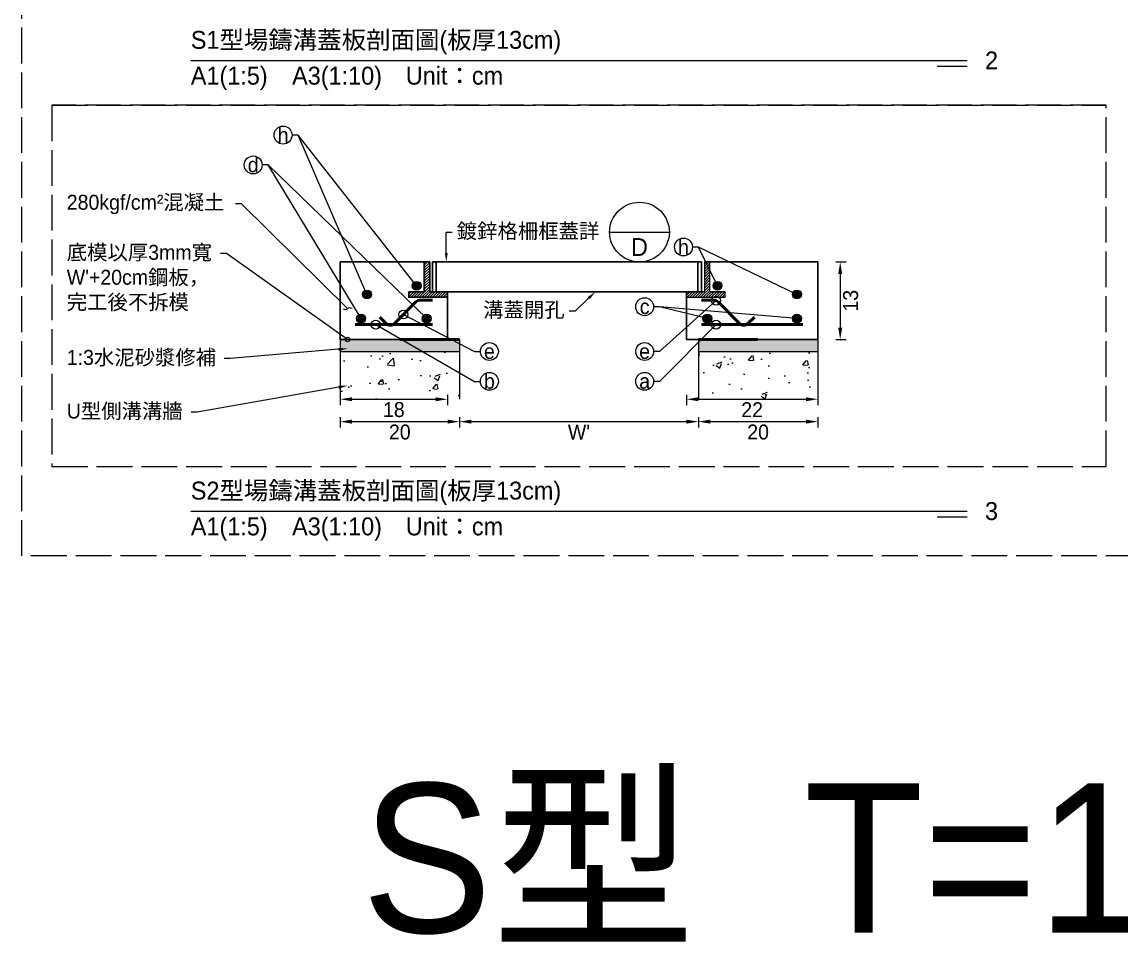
# Model space of a CAD drawing. Extents: x -2931 to 4779, y -2120 to 304.
# Drawn here: x -2000.9 to -1632.8, y -780.5 to -471.6 of the extents above; entities that cross this region are included whole.
import ezdxf
from ezdxf import colors
from ezdxf.entities.mleader import LeaderData, LeaderLine
from ezdxf.math import Vec2, Vec3

# ---------------------------------------------------------------- set-up
doc = ezdxf.new("R2010")
doc.units = 0
doc.header["$MEASUREMENT"] = 0
doc.linetypes.add('ACAD_ISO02W100', pattern=[15, 12, -3])
doc.layers.add('一、4.基本-隱藏', color=9, linetype='ACAD_ISO02W100', lineweight=20, plot=False)
doc.layers.add('三、3.文字-註解文字', color=2, linetype='Continuous')
for name, color, linetype, lineweight in [('二、1.繪圖-既有設施', 8, 'Continuous', 20), ('二、2.繪圖-施作項目', 181, 'Continuous', 30), ('二、5.繪圖-鋼筋', 60, 'Continuous', 50), ('二、6.繪圖-其他施作項目', 35, 'Continuous', 30)]:
    doc.layers.add(name, color=color, linetype=linetype, lineweight=lineweight)
doc.styles.add('次圖名(詳圖)', font='MS PGothic.ttf', dxfattribs={"height": 6})
doc.styles.add('註解文字', font='MS PGothic.ttf', dxfattribs={"height": 5})
doc.styles.add('註解文字(詳圖)', font='MS PGothic.ttf', dxfattribs={"height": 6})
doc.dimstyles.new('註解文字', dxfattribs={"dimtxt": 5, "dimasz": 4, "dimexe": 2, "dimexo": 2.5, "dimgap": 1, "dimtad": 2, "dimzin": 0, "dimdsep": 46, "dimtxsty": '註解文字', "dimcen": 0.1, "dimclrd": 256, "dimclre": 256, "dimclrt": 256, "dimadec": 0, "dimazin": 0, "dimtfac": 1, "dimtofl": 0, "dimtmove": 0, "dimatfit": 3, "dimfxl": 1.5, "dimfxlon": 1, "dimtolj": 1, "dimtzin": 0, "dimlwd": -1, "dimlwe": -1, "dimarcsym": 1})

# ---------------------------------------------------------------- blocks, each defined once
blk = doc.blocks.new('_Integral')
at = {"color": 0, "linetype": 'ByBlock', "lineweight": -2}
for centre, start, end in [((0.44, -0.09), 102, 168), ((-0.44, 0.09), 282, 348)]:
    blk.add_arc(centre, 0.454, start, end, dxfattribs=at)
blk = doc.blocks.new('_Small')
at = {"color": 0, "linetype": 'ByBlock', "lineweight": -2}
blk.add_circle((0, 0), 0.25, dxfattribs=at)
blk = doc.blocks.new('*D205')
at = {"layer": 'Defpoints', "color": 0, "transparency": 16777216}
for p in [(-1894.31, -587.96), (-1854.31, -587.96), (-1854.31, -605.46)]:
    blk.add_point(p, dxfattribs=at)
at = {"layer": '三、3.文字-註解文字', "transparency": 16777216}
for p, q in [((-1894.31, -603.96), (-1894.31, -607.46)), ((-1890.31, -605.46), (-1858.31, -605.46)), ((-1854.31, -603.96), (-1854.31, -607.46))]:
    blk.add_line(p, q, dxfattribs=at)
for points in [[(-1890.31, -604.8), (-1890.31, -606.13), (-1894.31, -605.46)], [(-1858.31, -604.8), (-1858.31, -606.13), (-1854.31, -605.46)]]:
    blk.add_solid(points, dxfattribs=at)
at = {"layer": '三、3.文字-註解文字', "transparency": 16777216, "insert": (-1874.31, -608.96), "char_height": 5, "attachment_point": 5, "style": '註解文字'}
blk.add_mtext('\\A1;20', dxfattribs=at)
blk = doc.blocks.new('*D206')
at = {"layer": 'Defpoints', "color": 0, "transparency": 16777216}
for p in [(-1854.31, -587.96), (-1774.31, -587.96), (-1774.31, -605.46)]:
    blk.add_point(p, dxfattribs=at)
at = {"layer": '三、3.文字-註解文字', "transparency": 16777216}
for p, q in [((-1854.31, -603.96), (-1854.31, -607.46)), ((-1850.31, -605.46), (-1778.31, -605.46)), ((-1774.31, -603.96), (-1774.31, -607.46))]:
    blk.add_line(p, q, dxfattribs=at)
for points in [[(-1850.31, -604.8), (-1850.31, -606.13), (-1854.31, -605.46)], [(-1778.31, -604.8), (-1778.31, -606.13), (-1774.31, -605.46)]]:
    blk.add_solid(points, dxfattribs=at)
at = {"layer": '三、3.文字-註解文字', "transparency": 16777216, "insert": (-1814.31, -608.96), "char_height": 5, "attachment_point": 5, "style": '註解文字'}
blk.add_mtext("\\A1;W'", dxfattribs=at)
blk = doc.blocks.new('*D207')
at = {"layer": 'Defpoints', "color": 0, "transparency": 16777216}
for p in [(-1774.31, -587.96), (-1734.31, -587.96), (-1734.31, -605.46)]:
    blk.add_point(p, dxfattribs=at)
at = {"layer": '三、3.文字-註解文字', "transparency": 16777216}
for p, q in [((-1774.31, -603.96), (-1774.31, -607.46)), ((-1770.31, -605.46), (-1738.31, -605.46)), ((-1734.31, -603.96), (-1734.31, -607.46))]:
    blk.add_line(p, q, dxfattribs=at)
for points in [[(-1770.31, -604.8), (-1770.31, -606.13), (-1774.31, -605.46)], [(-1738.31, -604.8), (-1738.31, -606.13), (-1734.31, -605.46)]]:
    blk.add_solid(points, dxfattribs=at)
at = {"layer": '三、3.文字-註解文字', "transparency": 16777216, "insert": (-1754.31, -608.96), "char_height": 5, "attachment_point": 5, "style": '註解文字'}
blk.add_mtext('\\A1;20', dxfattribs=at)
blk = doc.blocks.new('*D204')
at = {"layer": 'Defpoints', "color": 0, "transparency": 16777216}
for p in [(-1734.31, -551.96), (-1734.31, -577.96), (-1726.81, -577.96)]:
    blk.add_point(p, dxfattribs=at)
at = {"layer": '三、3.文字-註解文字', "transparency": 16777216}
for p, q in [((-1728.31, -551.96), (-1724.81, -551.96)), ((-1726.81, -555.96), (-1726.81, -573.96)), ((-1728.31, -577.96), (-1724.81, -577.96))]:
    blk.add_line(p, q, dxfattribs=at)
for points in [[(-1727.47, -555.96), (-1726.14, -555.96), (-1726.81, -551.96)], [(-1727.47, -573.96), (-1726.14, -573.96), (-1726.81, -577.96)]]:
    blk.add_solid(points, dxfattribs=at)
at = {"layer": '三、3.文字-註解文字', "transparency": 16777216, "insert": (-1723.31, -564.96), "char_height": 5, "attachment_point": 5, "rotation": 90, "style": '註解文字'}
blk.add_mtext('\\A1;13', dxfattribs=at)
blk = doc.blocks.new('*D208')
at = {"layer": 'Defpoints', "color": 0, "transparency": 16777216}
for p in [(-1894.31, -577.96), (-1858.31, -577.96), (-1858.31, -597.96)]:
    blk.add_point(p, dxfattribs=at)
at = {"layer": '三、3.文字-註解文字', "transparency": 16777216}
for p, q in [((-1894.31, -596.46), (-1894.31, -599.96)), ((-1890.31, -597.96), (-1862.31, -597.96)), ((-1858.31, -596.46), (-1858.31, -599.96))]:
    blk.add_line(p, q, dxfattribs=at)
for points in [[(-1890.31, -597.3), (-1890.31, -598.63), (-1894.31, -597.96)], [(-1862.31, -597.3), (-1862.31, -598.63), (-1858.31, -597.96)]]:
    blk.add_solid(points, dxfattribs=at)
at = {"layer": '三、3.文字-註解文字', "transparency": 16777216, "insert": (-1876.31, -601.46), "char_height": 5, "attachment_point": 5, "style": '註解文字'}
blk.add_mtext('\\A1;18', dxfattribs=at)
blk = doc.blocks.new('*D209')
at = {"layer": 'Defpoints', "color": 0, "transparency": 16777216}
for p in [(-1778.31, -577.96), (-1734.31, -577.96), (-1734.31, -597.96)]:
    blk.add_point(p, dxfattribs=at)
at = {"layer": '三、3.文字-註解文字', "transparency": 16777216}
for p, q in [((-1778.31, -596.46), (-1778.31, -599.96)), ((-1774.31, -597.96), (-1738.31, -597.96)), ((-1734.31, -596.46), (-1734.31, -599.96))]:
    blk.add_line(p, q, dxfattribs=at)
for points in [[(-1774.31, -597.3), (-1774.31, -598.63), (-1778.31, -597.96)], [(-1738.31, -597.3), (-1738.31, -598.63), (-1734.31, -597.96)]]:
    blk.add_solid(points, dxfattribs=at)
at = {"layer": '三、3.文字-註解文字', "transparency": 16777216, "insert": (-1756.31, -601.46), "char_height": 5, "attachment_point": 5, "style": '註解文字'}
blk.add_mtext('\\A1;22', dxfattribs=at)

msp = doc.modelspace()

# ---------------------------------------------------------------- hatches: boundary and pattern name
at = {"layer": '二、1.繪圖-既有設施'}
h = msp.add_hatch(dxfattribs=at)
h.set_pattern_fill('CROSS', color=256, scale=0.2)
h.set_pattern_definition([(0, (-457263.2273, -667212.6937), (1.27, 1.27), [0.635, -1.905]), (90, (-457262.9098, -667213.0112), (-1.27, 1.27), [0.635, -1.905])])
h.paths.add_polyline_path([(-1854.307, -577.964), (-1858.307, -577.964), (-1894.307, -577.964), (-1894.307, -581.964), (-1854.307, -581.964)])
h.paths.add_polyline_path([(-1734.307, -577.964), (-1774.307, -577.964), (-1774.307, -581.964), (-1734.307, -581.964)])
h = msp.add_hatch(dxfattribs=at)
h.set_pattern_fill('AR-CONC', color=256, scale=0.1)
h.set_pattern_definition([(50, (-457263.227, -667212.694), (18.2184669, -1.59390855), [1.905, -20.955]), (355, (-457263.227, -667212.694), (-3.52434214, 19.10568452), [1.524, -16.7640584]), (100.4514447, (-457261.709, -667212.826), (14.6941247, 17.5117752), [1.6190009, -17.80902446]), (46.1842, (-457263.227, -667207.614), (27.1079041, -4.2042328), [2.8575, -31.4325]), (96.6355576, (-457260.968, -667207.964), (23.7404134, 24.7426125), [2.4285023, -26.7135608]), (351.184151, (-457263.227, -667207.614), (23.7404134, 24.7426125), [2.2859967, -25.1459732]), (21, (-457260.687, -667208.884), (15.16143913, -10.22651982), [1.905, -20.955]), (326, (-457260.687, -667208.884), (6.18020283, 18.4187966), [1.524, -16.764]), (71.451445, (-457259.424, -667209.736), (21.34164193, 8.1922769), [1.6190009, -17.80899376]), (37.5, (-457263.227, -667212.6937), (0.308860325, 8.455503887), [0, -16.5608, 0, -17.018, 0, -16.8275]), (7.5, (-457263.227, -667212.694), (6.68196625, 10.01805748), [0, -9.7028, 0, -16.1798, 0, -6.4135]), (327.5, (-457268.8915, -667212.694), (13.559059517, -0.5728744), [0, -6.35, 0, -19.812, 0, -26.289]), (317.5, (-457271.431, -667212.694), (14.81291814, 2.5426491), [0, -8.255, 0, -13.1572, 0, -18.669])])
h.paths.add_polyline_path([(-1894.307, -597.964), (-1854.307, -597.964), (-1854.307, -581.964), (-1894.307, -581.964)])
h.paths.add_polyline_path([(-1774.307, -597.964), (-1734.307, -597.964), (-1734.307, -581.964), (-1774.307, -581.964)])
at = {"layer": '二、5.繪圖-鋼筋'}
h = msp.add_hatch(color=256, dxfattribs=at)
h.dxf.hatch_style = 1
h.paths.add_polyline_path([(-1867.707, -559.964, 1), (-1869.707, -559.964, 1)])
h = msp.add_hatch(color=256, dxfattribs=at)
h.dxf.hatch_style = 1
h.paths.add_polyline_path([(-1766.907, -559.964, 1), (-1768.907, -559.964, 1)])
h = msp.add_hatch(color=256, dxfattribs=at)
h.dxf.hatch_style = 1
h.paths.add_polyline_path([(-1884.307, -562.864, 1), (-1886.307, -562.864, 1)])
h = msp.add_hatch(color=256, dxfattribs=at)
h.dxf.hatch_style = 1
h.paths.add_polyline_path([(-1740.307, -562.864, 1), (-1742.307, -562.864, 1)])
h = msp.add_hatch(color=256, dxfattribs=at)
h.dxf.hatch_style = 1
h.paths.add_polyline_path([(-1886.307, -570.964, 1), (-1888.307, -570.964, 1)])
h = msp.add_hatch(color=256, dxfattribs=at)
h.dxf.hatch_style = 1
h.paths.add_polyline_path([(-1864.307, -570.964, 1), (-1866.307, -570.964, 1)])
h = msp.add_hatch(color=256, dxfattribs=at)
h.dxf.hatch_style = 1
h.paths.add_polyline_path([(-1770.307, -570.964, 1), (-1772.307, -570.964, 1)])
h = msp.add_hatch(color=256, dxfattribs=at)
h.dxf.hatch_style = 1
h.paths.add_polyline_path([(-1740.307, -570.964, 1), (-1742.307, -570.964, 1)])
at = {"layer": '二、6.繪圖-其他施作項目'}
h = msp.add_hatch(dxfattribs=at)
h.set_pattern_fill('ANSI31', color=256, scale=0.2)
h.set_pattern_definition([(45, (1564.7107, -3160.53623), (-0.44901281, 0.44901281), [])])
h.paths.add_polyline_path([(-1866.107, -561.964), (-1871.307, -561.964), (-1871.307, -563.764), (-1858.307, -563.764), (-1858.307, -561.964), (-1864.307, -561.964), (-1864.307, -551.964), (-1866.107, -551.964)])
h.paths.add_polyline_path([(-1770.507, -551.964), (-1772.307, -551.964), (-1772.307, -561.964), (-1778.307, -561.964), (-1778.307, -563.764), (-1765.307, -563.764), (-1765.307, -561.964), (-1770.507, -561.964)])

# ---------------------------------------------------------------- linework, layer by layer
at = {"layer": '一、4.基本-隱藏'}
for points in [[(-2000.855, -143.464), (-1220.855, -143.464), (-1220.855, -650.464), (-2000.855, -650.464)], [(-1637.759, -499.464), (-1990.855, -499.464), (-1990.855, -620.464), (-1637.759, -620.464)]]:
    msp.add_lwpolyline(points, close=True, dxfattribs=at)
for points in [[(-1990.855, -499.464), (-1637.759, -499.464)], [(-1871.307, -561.964), (-1866.107, -561.964)], [(-1770.507, -561.964), (-1765.307, -561.964)], [(-1778.307, -563.764), (-1765.307, -563.764)]]:
    msp.add_lwpolyline(points, dxfattribs=at)
at = {"layer": '三、3.文字-註解文字'}
for points in [[(-1944.307, -484.464), (-1684.307, -484.464)], [(-1684.307, -486.464), (-1694.307, -486.464)], [(-1804.039, -541.964), (-1784.039, -541.964)], [(-1944.307, -635.464), (-1684.307, -635.464)], [(-1684.307, -637.464), (-1694.307, -637.464)]]:
    msp.add_lwpolyline(points, dxfattribs=at)
at = {"layer": '三、3.文字-註解文字', "color": 144}
msp.add_lwpolyline([(-1885.307, -562.864), (-1908.407, -509.464)], dxfattribs=at)
at = {"layer": '三、3.文字-註解文字'}
for centre, radius in [((-1913.407, -509.464), 3), ((-1923.407, -519.464), 3), ((-1794.039, -541.964), 10), ((-1779.307, -546.964), 3), ((-1792.307, -566.964), 3), ((-1844.307, -581.964), 3), ((-1792.307, -581.964), 3), ((-1844.307, -591.964), 3), ((-1792.307, -591.964), 3)]:
    msp.add_circle(centre, radius, dxfattribs=at)
at = {"layer": '三、3.文字-註解文字', "color": 144}
msp.add_circle((-1885.307, -562.864), 1.5, dxfattribs=at)
at = {"layer": '二、1.繪圖-既有設施'}
msp.add_lwpolyline([(-1770.507, -551.964), (-1772.307, -551.964), (-1772.307, -561.964), (-1778.307, -561.964), (-1778.307, -563.764), (-1765.307, -563.764), (-1765.307, -561.964), (-1770.507, -561.964)], close=True, dxfattribs=at)
for points in [[(-1894.307, -577.964), (-1894.307, -597.964)], [(-1858.307, -577.964), (-1854.307, -577.964)], [(-1854.307, -577.964), (-1854.307, -597.964)], [(-1774.307, -577.964), (-1774.307, -597.964)], [(-1734.307, -577.964), (-1734.307, -597.964)], [(-1894.307, -581.964), (-1854.307, -581.964)], [(-1774.307, -581.964), (-1734.307, -581.964)]]:
    msp.add_lwpolyline(points, dxfattribs=at)
at = {"layer": '二、2.繪圖-施作項目'}
for points in [[(-1894.307, -551.964), (-1866.107, -551.964)], [(-1894.307, -551.964), (-1894.307, -577.964)], [(-1734.307, -551.964), (-1770.507, -551.964)], [(-1734.307, -551.964), (-1734.307, -577.964)], [(-1858.307, -561.964), (-1858.307, -577.964)], [(-1778.307, -561.964), (-1778.307, -577.964)], [(-1894.307, -577.964), (-1858.307, -577.964)], [(-1778.307, -577.964), (-1734.307, -577.964)]]:
    msp.add_lwpolyline(points, dxfattribs=at)
at = {"layer": '二、5.繪圖-鋼筋'}
for points in [[(-1863.307, -564.764), (-1867.479, -564.764, 0.1989124), (-1868.893, -565.35), (-1876.093, -572.55, -0.4142136), (-1878.921, -572.55), (-1881.043, -570.429)], [(-1773.307, -564.764), (-1769.135, -564.764, -0.1989124), (-1767.721, -565.35), (-1760.521, -572.55, 0.4142136), (-1757.693, -572.55), (-1755.571, -570.429)]]:
    msp.add_lwpolyline(points, format="xyb", dxfattribs=at)
for points in [[(-1889.307, -572.964), (-1863.307, -572.964)], [(-1773.307, -572.964), (-1739.307, -572.964)]]:
    msp.add_lwpolyline(points, dxfattribs=at)
for centre in [(-1868.707, -559.964), (-1767.907, -559.964), (-1885.307, -562.864), (-1741.307, -562.864), (-1887.307, -570.964), (-1865.307, -570.964), (-1771.307, -570.964), (-1741.307, -570.964)]:
    msp.add_circle(centre, 1, dxfattribs=at)
at = {"layer": '二、6.繪圖-其他施作項目'}
msp.add_lwpolyline([(-1871.307, -561.964), (-1866.107, -561.964), (-1866.107, -551.964), (-1864.307, -551.964), (-1864.307, -561.964), (-1858.307, -561.964), (-1858.307, -563.764), (-1871.307, -563.764)], close=True, dxfattribs=at)
for points in [[(-1863.307, -551.964), (-1863.307, -561.964)], [(-1863.307, -551.964), (-1773.307, -551.964)], [(-1862.107, -551.964), (-1862.107, -561.964)], [(-1774.507, -551.964), (-1774.507, -561.964)], [(-1773.307, -551.964), (-1773.307, -561.964)], [(-1863.307, -561.964), (-1773.307, -561.964)]]:
    msp.add_lwpolyline(points, dxfattribs=at)
at = {"layer": '二、6.繪圖-其他施作項目', "linetype": 'Continuous', "const_width": 1}
for points in [[(-1874.307, -577.964), (-1854.307, -577.964)], [(-1774.307, -577.964), (-1754.307, -577.964)]]:
    msp.add_lwpolyline(points, dxfattribs=at)

# ---------------------------------------------------------------- texts
at = {"layer": '三、3.文字-註解文字'}
for s, width, gutter_width, insert, char_height, attachment_point, style in [('S{\\fMS PGothic|b0|i0|c128|p34;1型場鑄溝蓋板剖面圖(板厚13cm)}', 215.37549, 15, (-1944.307, -478.464), 6, 4, '次圖名(詳圖)'), ('2', 3, 15, (-1678.307, -484.464), 6, 4, '次圖名(詳圖)'), ('{\\fMS PGothic|b0|i0|c128|p34;A1(1:}5{\\fMS PGothic|b0|i0|c128|p34;)\u3000A3(1:}1{\\fMS PGothic|b0|i0|c128|p34;0)^IUnit：cm}', 136.03259, 15, (-1944.307, -490.464), 6, 4, '次圖名(詳圖)'), ('h', 8.38231, 30, (-1913.407, -509.464), 5, 5, '註解文字'), ('d', 8.38231, 30, (-1923.407, -519.464), 5, 5, '註解文字'), ('D', 6.60394, 25, (-1794.039, -546.964), 6, 5, '註解文字(詳圖)'), ('h', 8.38231, 30, (-1779.307, -546.964), 5, 5, '註解文字'), ('c', 8.38231, 30, (-1792.307, -566.964), 5, 5, '註解文字'), ('e', 8.38231, 30, (-1844.307, -581.964), 5, 5, '註解文字'), ('e', 8.38231, 30, (-1792.307, -581.964), 5, 5, '註解文字'), ('b', 8.38231, 30, (-1844.307, -591.964), 5, 5, '註解文字'), ('a', 8.38231, 30, (-1792.307, -591.964), 5, 5, '註解文字'), ('S{\\fMS PGothic|b0|i0|c128|p34;2型場鑄溝蓋板剖面圖(板厚13cm)}', 215.37549, 15, (-1944.307, -629.464), 6, 4, '次圖名(詳圖)'), ('3', 3, 15, (-1678.307, -635.464), 6, 4, '次圖名(詳圖)'), ('{\\fMS PGothic|b0|i0|c128|p34;A1(1:}5{\\fMS PGothic|b0|i0|c128|p34;)\u3000A3(1:}1{\\fMS PGothic|b0|i0|c128|p34;0)^IUnit：cm}', 136.03259, 15, (-1944.307, -641.464), 6, 4, '次圖名(詳圖)'), ("{\\fMS PGothic|b0|i0|c128|p34;S型  T=13、W}'{\\fMS PGothic|b0|i0|c128|p34;=}5{\\fMS PGothic|b0|i0|c128|p34;0}", 618.7081, 25, (-1610.855, -780.464), 50, 8, '註解文字')]:
    msp.add_mtext_dynamic_manual_height_columns(s, width=width, gutter_width=gutter_width, heights=[0], dxfattribs=dict(at, insert=insert, char_height=char_height, attachment_point=attachment_point, style=style))

# ---------------------------------------------------------------- dimensions: what is measured, and where the dimension line sits
dim = msp.add_linear_dim(base=(-1726.807, -577.964), p1=(-1734.307, -551.964), p2=(-1734.307, -577.964), angle=90, text='13', dimstyle='註解文字', dxfattribs=at)
dim.commit()
dim.dimension.update_dxf_attribs({"geometry": '*D204', "text_midpoint": (-1723.307, -564.964)})
for base, p1, p2, text, picture, middle in [((-1858.307, -597.964), (-1894.307, -577.964), (-1858.307, -577.964), '18', '*D208', (-1876.307, -601.464)), ((-1734.307, -597.964), (-1778.307, -577.964), (-1734.307, -577.964), '22', '*D209', (-1756.307, -601.464)), ((-1854.307, -605.464), (-1894.307, -587.964), (-1854.307, -587.964), '20', '*D205', (-1874.307, -608.964)), ((-1774.307, -605.464), (-1854.307, -587.964), (-1774.307, -587.964), "W'", '*D206', (-1814.307, -608.964)), ((-1734.307, -605.464), (-1774.307, -587.964), (-1734.307, -587.964), '20', '*D207', (-1754.307, -608.964))]:
    dim = msp.add_linear_dim(base=base, p1=p1, p2=p2, text=text, dimstyle='註解文字', dxfattribs=at)
    dim.commit()
    dim.dimension.update_dxf_attribs({"geometry": picture, "text_midpoint": middle})

# ---------------------------------------------------------------- leaders
ml = msp.add_multileader_mtext('Standard', dxfattribs=at)
ml.set_content('{\\fMS PGothic|b0|i0|c128|p34; }', color=256, style='註解文字')
ml.set_leader_properties(color=144, linetype='ByLayer', lineweight=-1)
ml.set_arrow_properties(name='SMALL')
ml.build(insert=Vec2(0, 0))
ml.multileader.update_dxf_attribs({"dogleg_length": 2, "arrow_head_size": 6})
ctx = ml.context
ctx.base_point, ctx.char_height, ctx.arrow_head_size, ctx.landing_gap_size, ctx.plane_origin = Vec3(-1915.623, -509.464), 5, 6, 1.5, Vec3(-1894.109, -526.201)
ctx.text_align_type = 2
notes = []
notes.append((ctx, [(0, (1, 1, 0), (-1908.407, -509.464), (-1, 0), 2, [(0, [(-1868.707, -559.964)], 0, [])])]))
ctx.mtext.insert, ctx.mtext.alignment, ctx.mtext.flow_direction = Vec3(-1911.907, -506.964), 3, 5
ml = msp.add_multileader_mtext('Standard', dxfattribs=at)
ml.set_content('{\\fMS PGothic|b0|i0|c128|p34; }', color=256, style='註解文字')
ml.set_leader_properties(color=144, linetype='ByLayer', lineweight=-1)
ml.set_arrow_properties(name='SMALL')
ml.build(insert=Vec2(0, 0))
ml.multileader.update_dxf_attribs({"dogleg_length": 2, "arrow_head_size": 6})
ctx = ml.context
ctx.base_point, ctx.char_height, ctx.arrow_head_size, ctx.landing_gap_size, ctx.plane_origin = Vec3(-1925.623, -519.464), 5, 6, 1.5, Vec3(-1910.709, -544.101)
ctx.text_align_type = 2
notes.append((ctx, [(0, (1, 1, 0), (-1918.407, -519.464), (-1, 0), 2, [(0, [(-1865.307, -570.964)], 0, [])])]))
ctx.mtext.insert, ctx.mtext.alignment, ctx.mtext.flow_direction = Vec3(-1921.907, -516.964), 3, 5
ml = msp.add_multileader_mtext('Standard', dxfattribs=at)
ml.set_content('{\\fMS PGothic|b0|i0|c128|p34; }', color=256, style='註解文字')
ml.set_leader_properties(color=144, linetype='ByLayer', lineweight=-1)
ml.set_arrow_properties(name='SMALL')
ml.build(insert=Vec2(0, 0))
ml.multileader.update_dxf_attribs({"dogleg_length": 2, "arrow_head_size": 6})
ctx = ml.context
ctx.base_point, ctx.char_height, ctx.arrow_head_size, ctx.landing_gap_size, ctx.plane_origin = Vec3(-1925.623, -519.464), 5, 6, 1.5, Vec3(-1912.636, -549.479)
ctx.text_align_type = 2
notes.append((ctx, [(0, (1, 1, 0), (-1918.407, -519.464), (-1, 0), 2, [(0, [(-1887.307, -570.964)], 0, [])])]))
ctx.mtext.insert, ctx.mtext.alignment, ctx.mtext.flow_direction = Vec3(-1921.907, -516.964), 3, 5
ml = msp.add_multileader_mtext('Standard', dxfattribs=at)
ml.set_content('280kgf/cm²混凝土', color=256, style='註解文字')
ml.set_leader_properties(color=144, linetype='ByLayer', lineweight=-1)
ml.set_arrow_properties(name='INTEGRAL')
ml.build(insert=Vec2(0, 0))
ml.multileader.update_dxf_attribs({"dogleg_length": 2, "arrow_head_size": 3})
ctx = ml.context
ctx.base_point, ctx.char_height, ctx.arrow_head_size, ctx.landing_gap_size, ctx.plane_origin = Vec3(-1987.355, -532.447), 5, 3, 1.5, Vec3(-1847.606, -630.633)
notes.append((ctx, [(1, (1, 1, 0), (-1927.298, -532.447), (-1, 0), 2, [(0, [(-1891.807, -567.613)], 0, [])])]))
ctx.mtext.insert, ctx.mtext.width, ctx.mtext.flow_direction = Vec3(-1985.855, -529.464), 107.51878, 5
ml = msp.add_multileader_mtext('Standard', dxfattribs=at)
ml.set_content('{\\fMS PGothic|b0|i0|c128|p34;鍍鋅格柵框蓋詳}', color=256, style='註解文字')
ml.set_leader_properties(color=144, linetype='ByLayer', lineweight=-1)
ml.build(insert=Vec2(0, 0))
ml.multileader.update_dxf_attribs({"dogleg_length": 2, "arrow_head_size": 3})
ctx = ml.context
ctx.base_point, ctx.char_height, ctx.arrow_head_size, ctx.landing_gap_size, ctx.plane_origin = Vec3(-1856.736, -541.964), 5, 3, 1.5, Vec3(-1876.285, -598.141)
notes.append((ctx, [(1, (1, 1, 0), (-1858.736, -541.964), (1, 0), 2, [(0, [(-1858.736, -551.964)], 0, [])])]))
ctx.mtext.insert, ctx.mtext.width, ctx.mtext.flow_direction = Vec3(-1855.236, -539.109), 50.82195, 5
ml = msp.add_multileader_mtext('Standard', dxfattribs=at)
ml.set_content('{\\fMS PGothic|b0|i0|c128|p34; }', color=256, style='註解文字')
ml.set_leader_properties(color=144, linetype='ByLayer', lineweight=-1)
ml.set_arrow_properties(name='SMALL')
ml.build(insert=Vec2(0, 0))
ml.multileader.update_dxf_attribs({"dogleg_length": 2, "arrow_head_size": 6})
ctx = ml.context
ctx.base_point, ctx.char_height, ctx.arrow_head_size, ctx.landing_gap_size, ctx.plane_origin = Vec3(-1781.523, -546.964), 5, 6, 1.5, Vec3(-1757.718, -553.618)
ctx.text_align_type = 2
notes.append((ctx, [(0, (1, 1, 0), (-1774.307, -546.964), (-1, 0), 2, [(0, [(-1741.307, -562.864)], 0, [])])]))
ctx.mtext.insert, ctx.mtext.alignment, ctx.mtext.flow_direction = Vec3(-1777.807, -544.464), 3, 5
ml = msp.add_multileader_mtext('Standard', dxfattribs=at)
ml.set_content('{\\fMS PGothic|b0|i0|c128|p34; }', color=256, style='註解文字')
ml.set_leader_properties(color=144, linetype='ByLayer', lineweight=-1)
ml.set_arrow_properties(name='SMALL')
ml.build(insert=Vec2(0, 0))
ml.multileader.update_dxf_attribs({"dogleg_length": 2, "arrow_head_size": 6})
ctx = ml.context
ctx.base_point, ctx.char_height, ctx.arrow_head_size, ctx.landing_gap_size, ctx.plane_origin = Vec3(-1781.523, -546.964), 5, 6, 1.5, Vec3(-1757.496, -555.257)
ctx.text_align_type = 2
notes.append((ctx, [(0, (1, 1, 0), (-1774.307, -546.964), (-1, 0), 2, [(0, [(-1767.907, -559.964)], 0, [])])]))
ctx.mtext.insert, ctx.mtext.alignment, ctx.mtext.flow_direction = Vec3(-1777.807, -544.464), 3, 5
ml = msp.add_multileader_mtext('Standard', dxfattribs=at)
ml.set_content("{\\fMS PGothic|b0|i0|c128|p34;底模以厚3mm寬}W'{\\fMS PGothic|b0|i0|c128|p34;+20cm鋼板，完工後不拆模}", color=256, style='註解文字')
ml.set_leader_properties(color=144, linetype='ByLayer', lineweight=-1)
ml.set_arrow_properties(name='SMALL')
ml.build(insert=Vec2(0, 0))
ml.multileader.update_dxf_attribs({"dogleg_length": 2, "arrow_head_size": 3})
ctx = ml.context
ctx.base_point, ctx.char_height, ctx.arrow_head_size, ctx.landing_gap_size, ctx.plane_origin = Vec3(-1987.355, -549.095), 5, 3, 1.5, Vec3(-1847.606, -643.781)
notes.append((ctx, [(1, (1, 1, 0), (-1932.412, -549.095), (-1, 0), 2, [(0, [(-1891.807, -577.964)], 0, [])])]))
ctx.mtext.insert, ctx.mtext.width, ctx.mtext.flow_direction = Vec3(-1985.855, -546.254), 51.89363, 5
ml = msp.add_multileader_mtext('Standard', dxfattribs=at)
ml.set_content('溝蓋開孔', color=256, style='註解文字')
ml.set_leader_properties(color=144, linetype='ByLayer', lineweight=-1)
ml.build(insert=Vec2(0, 0))
ml.multileader.update_dxf_attribs({"dogleg_length": 2, "arrow_head_size": 3})
ctx = ml.context
ctx.base_point, ctx.char_height, ctx.arrow_head_size, ctx.landing_gap_size, ctx.plane_origin = Vec3(-1848.933, -568.409), 5, 3, 1.5, Vec3(-1826.376, -608.141)
ctx.text_align_type = 2
notes.append((ctx, [(0, (1, 1, 0), (-1815.609, -568.409), (-1, 0), 2, [(0, [(-1808.828, -561.964)], 0, [])])]))
ctx.mtext.insert, ctx.mtext.width, ctx.mtext.alignment, ctx.mtext.flow_direction = Vec3(-1819.109, -565.497), 29.56865, 3, 5
ml = msp.add_multileader_mtext('Standard', dxfattribs=at)
ml.set_content('{\\fMS PGothic|b0|i0|c128|p34; }', color=256, style='註解文字')
ml.set_leader_properties(color=144, linetype='ByLayer', lineweight=-1)
ml.set_arrow_properties(name='SMALL')
ml.build(insert=Vec2(0, 0))
ml.multileader.update_dxf_attribs({"dogleg_length": 2, "arrow_head_size": 6})
ctx = ml.context
ctx.base_point, ctx.char_height, ctx.arrow_head_size, ctx.landing_gap_size, ctx.plane_origin = Vec3(-1794.523, -581.964), 5, 6, 1.5, Vec3(-1871.21, -536.601)
ctx.text_align_type = 2
notes.append((ctx, [(0, (1, 1, 0), (-1787.307, -581.964), (-1, 0), 2, [(0, [(-1768.37, -564.917)], 0, [])])]))
ctx.mtext.insert, ctx.mtext.alignment, ctx.mtext.flow_direction = Vec3(-1790.807, -579.464), 3, 5
ml = msp.add_multileader_mtext('Standard', dxfattribs=at)
ml.set_content('{\\fMS PGothic|b0|i0|c128|p34; }', color=256, style='註解文字')
ml.set_leader_properties(color=144, linetype='ByLayer', lineweight=-1)
ml.set_arrow_properties(name='SMALL')
ml.build(insert=Vec2(0, 0))
ml.multileader.update_dxf_attribs({"dogleg_length": 2, "arrow_head_size": 6})
ctx = ml.context
ctx.base_point, ctx.char_height, ctx.arrow_head_size, ctx.landing_gap_size, ctx.plane_origin = Vec3(-1794.523, -566.964), 5, 6, 1.5, Vec3(-1766.496, -575.257)
ctx.text_align_type = 2
notes.append((ctx, [(0, (1, 1, 0), (-1787.307, -566.964), (-1, 0), 2, [(0, [(-1771.307, -570.964)], 0, [])])]))
ctx.mtext.insert, ctx.mtext.alignment, ctx.mtext.flow_direction = Vec3(-1790.807, -564.464), 3, 5
ml = msp.add_multileader_mtext('Standard', dxfattribs=at)
ml.set_content('{\\fMS PGothic|b0|i0|c128|p34; }', color=256, style='註解文字')
ml.set_leader_properties(color=144, linetype='ByLayer', lineweight=-1)
ml.set_arrow_properties(name='SMALL')
ml.build(insert=Vec2(0, 0))
ml.multileader.update_dxf_attribs({"dogleg_length": 2, "arrow_head_size": 6})
ctx = ml.context
ctx.base_point, ctx.char_height, ctx.arrow_head_size, ctx.landing_gap_size, ctx.plane_origin = Vec3(-1794.523, -566.964), 5, 6, 1.5, Vec3(-1766.129, -577.992)
ctx.text_align_type = 2
notes.append((ctx, [(0, (1, 1, 0), (-1787.307, -566.964), (-1, 0), 2, [(0, [(-1741.307, -570.964)], 0, [])])]))
ctx.mtext.insert, ctx.mtext.alignment, ctx.mtext.flow_direction = Vec3(-1790.807, -564.464), 3, 5
ml = msp.add_multileader_mtext('Standard', dxfattribs=at)
ml.set_content('{\\fMS PGothic|b0|i0|c128|p34; }', color=256, style='註解文字')
ml.set_leader_properties(color=144, linetype='ByLayer', lineweight=-1)
ml.set_arrow_properties(name='SMALL')
ml.build(insert=Vec2(0, 0))
ml.multileader.update_dxf_attribs({"dogleg_length": 2, "arrow_head_size": 6})
ctx = ml.context
ctx.base_point, ctx.char_height, ctx.arrow_head_size, ctx.landing_gap_size, ctx.plane_origin = Vec3(-1847.307, -581.964), 5, 6, 1.5, Vec3(-1910.709, -536.601)
notes.append((ctx, [(1, (1, 1, 0), (-1849.307, -581.964), (1, 0), 2, [(0, [(-1873.113, -569.57)], 0, [])])]))
ctx.mtext.insert, ctx.mtext.flow_direction = Vec3(-1845.807, -579.464), 5
ml = msp.add_multileader_mtext('Standard', dxfattribs=at)
ml.set_content('{\\fMS PGothic|b0|i0|c128|p34; }', color=256, style='註解文字')
ml.set_leader_properties(color=144, linetype='ByLayer', lineweight=-1)
ml.set_arrow_properties(name='SMALL')
ml.build(insert=Vec2(0, 0))
ml.multileader.update_dxf_attribs({"dogleg_length": 2, "arrow_head_size": 6})
ctx = ml.context
ctx.base_point, ctx.char_height, ctx.arrow_head_size, ctx.landing_gap_size, ctx.plane_origin = Vec3(-1847.307, -591.964), 5, 6, 1.5, Vec3(-1910.709, -541.601)
notes.append((ctx, [(1, (1, 1, 0), (-1849.307, -591.964), (1, 0), 2, [(0, [(-1882.367, -572.964)], 0, [])])]))
ctx.mtext.insert, ctx.mtext.flow_direction = Vec3(-1845.807, -589.464), 5
ml = msp.add_multileader_mtext('Standard', dxfattribs=at)
ml.set_content('{\\fMS PGothic|b0|i0|c128|p34; }', color=256, style='註解文字')
ml.set_leader_properties(color=144, linetype='ByLayer', lineweight=-1)
ml.set_arrow_properties(name='SMALL')
ml.build(insert=Vec2(0, 0))
ml.multileader.update_dxf_attribs({"dogleg_length": 2, "arrow_head_size": 6})
ctx = ml.context
ctx.base_point, ctx.char_height, ctx.arrow_head_size, ctx.landing_gap_size, ctx.plane_origin = Vec3(-1794.523, -591.964), 5, 6, 1.5, Vec3(-1871.21, -546.601)
ctx.text_align_type = 2
notes.append((ctx, [(0, (1, 1, 0), (-1787.307, -591.964), (-1, 0), 2, [(0, [(-1768.37, -572.964)], 0, [])])]))
ctx.mtext.insert, ctx.mtext.alignment, ctx.mtext.flow_direction = Vec3(-1790.807, -589.464), 3, 5
ml = msp.add_multileader_mtext('Standard', dxfattribs=at)
ml.set_content('1:3水泥砂漿修補', color=256, style='註解文字')
ml.set_leader_properties(color=144, linetype='ByLayer', lineweight=-1)
ml.build(insert=Vec2(0, 0))
ml.multileader.update_dxf_attribs({"dogleg_length": 2, "arrow_head_size": 3})
ctx = ml.context
ctx.base_point, ctx.char_height, ctx.arrow_head_size, ctx.landing_gap_size, ctx.plane_origin = Vec3(-1987.355, -584.284), 5, 3, 1.5, Vec3(-1844.061, -636.714)
notes.append((ctx, [(1, (1, 1, 0), (-1931.162, -584.284), (-1, 0), 2, [(0, [(-1891.807, -580.983)], 0, [])])]))
ctx.mtext.insert, ctx.mtext.width, ctx.mtext.defined_height, ctx.mtext.flow_direction = Vec3(-1985.855, -581.444), 75.70236, 7.957, 5
ml = msp.add_multileader_mtext('Standard', dxfattribs=at)
ml.set_content('{\\fMS PGothic|b0|i0|c128|p34;U型側溝}溝{\\fMS PGothic|b0|i0|c128|p34;牆}', color=256, style='註解文字')
ml.set_leader_properties(color=144, linetype='ByLayer', lineweight=-1)
ml.build(insert=Vec2(0, 0))
ml.multileader.update_dxf_attribs({"dogleg_length": 2, "arrow_head_size": 3})
ctx = ml.context
ctx.base_point, ctx.char_height, ctx.arrow_head_size, ctx.landing_gap_size, ctx.plane_origin = Vec3(-1987.355, -602.313), 5, 3, 1.5, Vec3(-1844.061, -649.658)
notes.append((ctx, [(1, (1, 1, 0), (-1942.213, -602.313), (-1, 0), 2, [(0, [(-1891.807, -593.419)], 0, [])])]))
ctx.mtext.insert, ctx.mtext.width, ctx.mtext.defined_height, ctx.mtext.flow_direction = Vec3(-1985.855, -599.401), 79.19501, 8.736, 5
for ctx, leaders in notes:
    for number, flags, end, landing, length, lines in leaders:
        leader = LeaderData()
        leader.index, (leader.has_last_leader_line, leader.has_dogleg_vector, leader.attachment_direction) = number, flags
        leader.last_leader_point, leader.dogleg_vector, leader.dogleg_length = Vec3(end), Vec3(landing), length
        for number, points, colour, breaks in lines:
            line = LeaderLine()
            line.index, line.vertices, line.color, line.breaks = number, Vec3.list(points), colors.encode_raw_color(colour), breaks
            leader.lines.append(line)
        ctx.leaders.append(leader)

doc.saveas('drawing.dxf')
